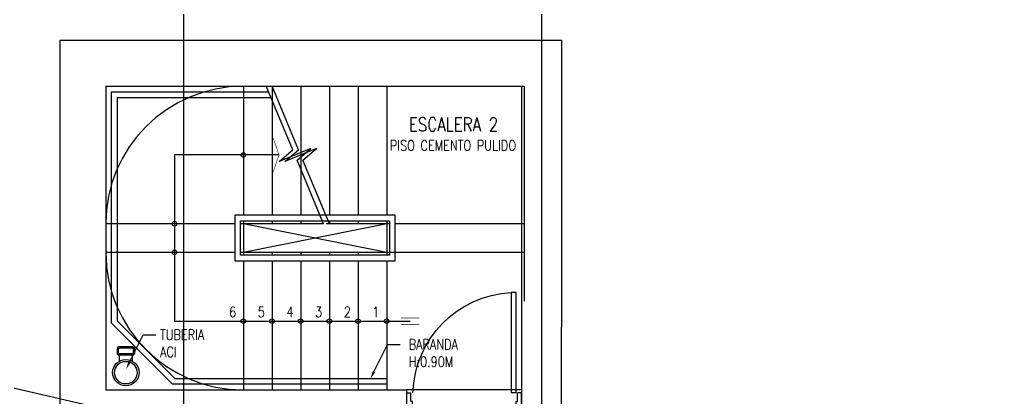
# Model space of a CAD drawing. Extents: x 226317 to 226469, y 8188101 to 8188260.
# Drawn here: x 226391.3 to 226399.84, y 8188245.18 to 8188248.49 of the extents above; entities that cross this region are included whole.
import ezdxf
from ezdxf import colors
from ezdxf.entities.mleader import LeaderData, LeaderLine
from ezdxf.enums import TextEntityAlignment as Align
from ezdxf.math import Vec2, Vec3

# ---------------------------------------------------------------- set-up
doc = ezdxf.new("R2010")
doc.units = 0
doc.header["$LTSCALE"] = 15
doc.set_wipeout_variables(frame=1)
for name, pattern in [('CENTER', [2, 1.25, -0.25, 0.25, -0.25]), ('HIDDEN2', [0.1875, 0.125, -0.0625]), ('PHANTOM', [2.5, 1.25, -0.25, 0.25, -0.25, 0.25, -0.25]), ('PHANTOM2', [1.25, 0.625, -0.125, 0.125, -0.125, 0.125, -0.125])]:
    doc.linetypes.add(name, pattern=pattern)
doc.layers.get('0').update_dxf_attribs({"color": 250})
for name, color, linetype in [('A-BARANDAS', 250, 'Continuous'), ('A-EJES', 250, 'PHANTOM'), ('A-LINEAS', 250, 'Continuous'), ('A-MURO BAJO', 250, 'Continuous'), ('A-PROYECCIONES', 250, 'HIDDEN2'), ('A-PUERTAS', 250, 'Continuous'), ('A-TEXTO-ACABADO PISO', 250, 'Continuous'), ('A-TEXTO-AMBIENTES', 252, 'Continuous'), ('A-TEXTO-INDICACIONES', 250, 'Continuous'), ('A_50_CortesElev', 250, 'CENTER'), ('L3 Equipos y Ductos', 160, 'Continuous'), ('L6 Linea fina', 141, 'Continuous')]:
    doc.layers.add(name, color=color, linetype=linetype)
doc.layers.add('A-MUROS', color=252, linetype='Continuous', lineweight=30)
doc.styles.add('JNV ING', font='romans.shx', dxfattribs={"width": 0.7, "oblique": 8, "height": 0.15})
doc.styles.add('ROMANS', font='romans.shx', dxfattribs={"width": 0.8})
doc.styles.add('TXT_COTAS', font='romans.shx', dxfattribs={"width": 0.8})

# ---------------------------------------------------------------- blocks, each defined once
blk = doc.blocks.new('EJES 1P')
at = {"layer": 'A-EJES', "linetype": 'PHANTOM2'}
blk.add_lwpolyline([(48.7843, 5.3453), (48.7843, -4.1582)], dxfattribs=at)
blk = doc.blocks.new('*U106')
for p, q in [((587.059, -119.157), (587.059, -119.23)), ((587.219, -119.157), (587.219, -119.23))]:
    blk.add_line(p, q)
for points in [[(587.245, -119.254), (587.245, -119.313, -0.414214), (587.221, -119.337), (587.057, -119.337, -0.414214), (587.033, -119.313), (587.033, -119.254, -0.414214), (587.057, -119.23), (587.221, -119.23, -0.414214)], [(587.229, -119.254), (587.229, -119.313, -0.414214), (587.221, -119.321), (587.057, -119.321, -0.414214), (587.049, -119.313), (587.049, -119.254, -0.414214), (587.057, -119.246), (587.221, -119.246, -0.414214)]]:
    blk.add_lwpolyline(points, format="xyb", close=True)
for radius in [0.164, 0.14]:
    blk.add_circle((587.139, -119.014), radius)
blk = doc.blocks.new('A$C5E423DB2')
at = {"layer": 'A-PUERTAS'}
for p, q in [((0.0381, 0.1), (0.0381, 0.8)), ((0.0381, 0.8), (0.0731, 0.8)), ((0.0731, 0.8), (0.0731, 0.1)), ((0.0381, 0.1), (0.0731, 0.1))]:
    blk.add_line(p, q, dxfattribs=at)
at = {"layer": 'A-PUERTAS', "linetype": 'Continuous'}
for p, q in [((0, 0), (0, 0.1)), ((0, 0.1), (0.0281, 0.1)), ((0.0281, 0.0381), (0.0281, 0.1)), ((0.8, 0.1), (0.7719, 0.1)), ((0.7719, 0.0381), (0.7719, 0.1)), ((0.8, 0), (0.8, 0.1)), ((0.0381, 0.0381), (0.0281, 0.0381)), ((0.0381, 0), (0.0381, 0.0381)), ((0.7619, 0), (0.7619, 0.0381)), ((0.7619, 0.0381), (0.7719, 0.0381)), ((0, 0), (0.0381, 0)), ((0.8, 0), (0.7619, 0))]:
    blk.add_line(p, q, dxfattribs=at)
blk.add_arc((0.0366, 0.0793), 0.7216, 1.64027, 87.09685, dxfattribs=at)
blk = doc.blocks.new('Cortes-Elev.')
at = {"layer": 'A_50_CortesElev', "linetype": 'CENTER', "ltscale": 0.5}
blk.add_lwpolyline([(29.87, 16.5762), (29.87, 37.2387)], dxfattribs=at)

msp = doc.modelspace()

# ---------------------------------------------------------------- linework, layer by layer
at = {"layer": 'A-BARANDAS'}
for p, q in [((226392.1015, 8188245.8418), (226392.1015, 8188247.8596)), ((226392.1015, 8188247.8596), (226393.4724, 8188247.8596)), ((226393.4932, 8188247.8096), (226392.1515, 8188247.8096)), ((226392.1515, 8188247.8096), (226392.1515, 8188245.8626)), ((226392.1515, 8188245.8626), (226392.6545, 8188245.3596)), ((226392.6338, 8188245.3096), (226392.1015, 8188245.8418)), ((226392.6545, 8188245.3596), (226394.5015, 8188245.3596)), ((226394.5015, 8188245.3596), (226394.5015, 8188245.3096)), ((226394.5015, 8188245.3096), (226392.6338, 8188245.3096))]:
    msp.add_line(p, q, dxfattribs=at)
at = {"layer": 'A-LINEAS'}
msp.add_line((226392.6515, 8188245.8596), (226394.7067, 8188245.8596), dxfattribs=at)
at = {"layer": 'A-LINEAS', "const_width": 0.005}
for points in [[(226393.512, 8188247.1622), (226393.5628, 8188247.3096), (226393.512, 8188247.457)], [(226394.6264, 8188245.8868), (226394.787, 8188245.8868)], [(226394.6264, 8188245.8325), (226394.787, 8188245.8325)]]:
    msp.add_lwpolyline(points, dxfattribs=at)
at = {"layer": 'A-LINEAS'}
msp.add_lwpolyline([(226393.5628, 8188247.3096), (226392.6516, 8188247.3096), (226392.6515, 8188245.8596)], dxfattribs=at)
at = {"layer": 'A-LINEAS', "linetype": 'Continuous'}
for centre in [(226393.2515, 8188247.3096), (226392.6516, 8188246.7096), (226392.6516, 8188246.4596), (226393.2515, 8188245.8596), (226393.5015, 8188245.8596), (226393.7515, 8188245.8596), (226394.0015, 8188245.8596), (226394.2515, 8188245.8596), (226394.5015, 8188245.8596)]:
    msp.add_circle(centre, 0.02, dxfattribs=at)
at = {"layer": 'A-MURO BAJO'}
for p, q in [((226393.2515, 8188247.9096), (226393.2515, 8188246.7096)), ((226393.5015, 8188247.9096), (226393.5015, 8188246.7096)), ((226393.2516, 8188246.7096), (226392.0515, 8188246.7096)), ((226393.9515, 8188246.7096), (226393.2515, 8188246.7096)), ((226393.2516, 8188246.7096), (226393.2515, 8188246.4596)), ((226393.5015, 8188246.4596), (226392.0515, 8188246.4596)), ((226394.5015, 8188246.4596), (226393.2515, 8188246.4596)), ((226393.2515, 8188246.4596), (226393.2515, 8188245.2596)), ((226393.5015, 8188246.4596), (226393.5015, 8188245.2596)), ((226393.7515, 8188246.4596), (226393.7515, 8188245.2596)), ((226394.0015, 8188246.4596), (226394.0015, 8188245.2596)), ((226394.2515, 8188246.4596), (226394.2515, 8188245.2596)), ((226394.5015, 8188246.4596), (226394.5015, 8188245.2596))]:
    msp.add_line(p, q, dxfattribs=at)
at = {"layer": 'A-MUROS'}
for p, q in [((226392.0515, 8188247.9096), (226392.0515, 8188245.2596)), ((226392.0515, 8188245.2596), (226394.6771, 8188245.2596))]:
    msp.add_line(p, q, dxfattribs=at)
at = {"layer": 'A-PROYECCIONES'}
for p, q in [((226393.7515, 8188247.9096), (226393.7515, 8188246.7096)), ((226394.0015, 8188247.9096), (226394.0015, 8188246.7096)), ((226394.2515, 8188247.9096), (226394.2515, 8188246.7096)), ((226394.5015, 8188247.9096), (226394.5015, 8188246.7096)), ((226394.5015, 8188246.4596), (226393.2515, 8188246.7096)), ((226394.5015, 8188246.7096), (226393.2515, 8188246.4596)), ((226394.5015, 8188246.7096), (226393.975, 8188246.7096)), ((226394.5015, 8188246.7096), (226394.5015, 8188246.4596)), ((226395.7015, 8188246.7096), (226394.5015, 8188246.7096)), ((226395.6771, 8188245.2594), (226394.6771, 8188245.2594))]:
    msp.add_line(p, q, dxfattribs=at)
msp.add_lwpolyline([(226395.6771, 8188247.9096), (226395.7015, 8188247.9096), (226395.7015, 8188243.6096)], dxfattribs=at)

# ---------------------------------------------------------------- block references
at = {"xscale": 0.7035271998764584, "yscale": 0.7035271998764584, "zscale": 0.7035271998764584, "rotation": 180}
msp.add_blockref('*U106', (226805.2955, 8188161.6803), dxfattribs=at)
at = {"layer": 'A-PUERTAS', "linetype": 'Continuous', "xscale": -1.250002642195018, "yscale": 1.250002642195018, "zscale": 1.250002642195018, "rotation": 359.9988165711591}
msp.add_blockref('A$C5E423DB2', (226395.6777, 8188245.1094), dxfattribs=at)

# ---------------------------------------------------------------- texts
at = {"layer": 'A-TEXTO-ACABADO PISO', "insert": (226395.079, 8188247.4379, 0), "char_height": 0.09, "attachment_point": 2, "style": 'ROMANS'}
msp.add_mtext_dynamic_manual_height_columns('PISO CEMENTO PULIDO', width=1.155931, gutter_width=12.5, heights=[0], dxfattribs=at)
at = {"layer": 'A-TEXTO-AMBIENTES', "insert": (226395.0839, 8188247.5766), "char_height": 0.12, "width": 0.868355, "attachment_point": 5, "style": 'ROMANS'}
msp.add_mtext('ESCALERA 2', dxfattribs=at)
at = {"layer": 'A-TEXTO-INDICACIONES', "style": 'ROMANS', "width": 0.8}
for s, p in [('6', (226393.1888, 8188245.8949)), ('5', (226393.4388, 8188245.8949)), ('4', (226393.6888, 8188245.8949)), ('3', (226393.9388, 8188245.8949)), ('2', (226394.1888, 8188245.8949)), ('1', (226394.4388, 8188245.8949))]:
    msp.add_text(s, height=0.09, dxfattribs=at).set_placement(p, align=Align.RIGHT)

# ---------------------------------------------------------------- leaders
at = {"layer": 'A-TEXTO-INDICACIONES'}
ml = msp.add_multileader_mtext('Standard', dxfattribs=at)
ml.set_content('\\pxsm1,ql,t16;TUBERIA ACI', color=256, style='TXT_COTAS')
ml.set_leader_properties(color=256)
ml.build(insert=Vec2(0, 0))
ml.multileader.update_dxf_attribs({"dogleg_length": 0.1105, "arrow_head_size": 0.07})
ctx = ml.context
ctx.base_point, ctx.char_height, ctx.arrow_head_size, ctx.landing_gap_size, ctx.plane_origin = Vec3(226392.4895, 8188245.7404), 0.09, 0.07, 0.05, Vec3(226392.2257, 8188245.3002)
ctx.text_align_type = 2
notes = []
notes.append((ctx, [(0, (1, 1, 0), (226392.379, 8188245.7404), (1, 0), 0.1105, [(0, [(226392.2282, 8188245.4393)], 0, [])])]))
ctx.mtext.insert, ctx.mtext.width, ctx.mtext.defined_height, ctx.mtext.alignment, ctx.mtext.flow_direction = Vec3(226392.9612, 8188245.7854), 0.4362, 0.4369, 3, 5
ml = msp.add_multileader_mtext('Standard', dxfattribs=at)
ml.set_content('\\pxsm1,ql;BARANDA \\P\\pt16;H:0.90M', color=256, style='TXT_COTAS')
ml.set_leader_properties(color=256)
ml.build(insert=Vec2(0, 0))
ml.multileader.update_dxf_attribs({"dogleg_length": 0.1105, "arrow_head_size": 0.07})
ctx = ml.context
ctx.base_point, ctx.char_height, ctx.arrow_head_size, ctx.landing_gap_size, ctx.plane_origin = Vec3(226394.6202, 8188245.6557), 0.09, 0.07, 0.05, Vec3(226394.3564, 8188245.2155)
ctx.text_align_type = 2
notes.append((ctx, [(0, (1, 1, 0), (226394.5097, 8188245.6557), (1, 0), 0.1105, [(0, [(226394.3589, 8188245.3546)], 0, [])])]))
ctx.mtext.insert, ctx.mtext.width, ctx.mtext.defined_height, ctx.mtext.alignment, ctx.mtext.flow_direction = Vec3(226395.1296, 8188245.7007), 0.4362, 0.4369, 3, 5
for ctx, leaders in notes:
    for number, flags, end, landing, length, lines in leaders:
        leader = LeaderData()
        leader.index, (leader.has_last_leader_line, leader.has_dogleg_vector, leader.attachment_direction) = number, flags
        leader.last_leader_point, leader.dogleg_vector, leader.dogleg_length = Vec3(end), Vec3(landing), length
        for number, points, colour, breaks in lines:
            line = LeaderLine()
            line.index, line.vertices, line.color, line.breaks = number, Vec3.list(points), colors.encode_raw_color(colour), breaks
            leader.lines.append(line)
        ctx.leaders.append(leader)

# ---------------------------------------------------------------- next in the draw order: wipeouts: each hides what was drawn before it
msp.add_wipeout([(226394.5265, 8188246.7346), (226394.5765, 8188246.7846), (226393.1765, 8188246.7846), (226393.1765, 8188246.3846), (226394.5765, 8188246.3846), (226394.5765, 8188246.7846), (226394.5265, 8188246.7346), (226394.5265, 8188246.4346), (226393.2265, 8188246.4346), (226393.2265, 8188246.7346)]).translate(0, 0, 0).dxf.layer = 'A-BARANDAS'

# ---------------------------------------------------------------- next in the draw order: linework, layer by layer
at = {"layer": 'A-BARANDAS'}
for points in [[(226394.5765, 8188246.3846), (226394.5765, 8188246.7846), (226393.1765, 8188246.7846), (226393.1765, 8188246.3846)], [(226393.2265, 8188246.7346), (226394.5265, 8188246.7346), (226394.5265, 8188246.4346), (226393.2265, 8188246.4346)]]:
    msp.add_lwpolyline(points, close=True, dxfattribs=at)
at = {"layer": 'A-LINEAS', "linetype": 'Continuous'}
for points in [[(226393.9515, 8188246.7096), (226393.7208, 8188247.2635), (226393.84, 8188247.3673), (226393.5631, 8188247.2519), (226393.6823, 8188247.3558), (226393.4515, 8188247.9096)], [(226394.0015, 8188246.7096), (226393.7708, 8188247.2635), (226393.89, 8188247.3673), (226393.6131, 8188247.2519), (226393.7323, 8188247.3558), (226393.5015, 8188247.9096)]]:
    msp.add_lwpolyline(points, dxfattribs=at)
at = {"layer": 'A-MUROS'}
msp.add_lwpolyline([(226396.0275, 8188248.3096), (226391.6515, 8188248.3096), (226391.6521, 8188243.31), (226388.7671, 8188243.3096), (226388.7671, 8188243.6096), (226388.2171, 8188243.6096), (226388.2171, 8188243.3098), (226381.2571, 8188243.3096), (226381.2571, 8188243.6096), (226381.0071, 8188243.6096), (226381.0071, 8188243.3096), (226376.6371, 8188243.3096), (226376.6371, 8188231.6596), (226404.4271, 8188231.66), (226404.4271, 8188243.31), (226403.1871, 8188243.31), (226403.1871, 8188243.61), (226402.9371, 8188243.6096), (226402.9371, 8188243.31), (226396.0271, 8188243.3096)], close=True, dxfattribs=at)
msp.add_lwpolyline([(226392.0515, 8188247.9096), (226395.6771, 8188247.9096), (226395.6771, 8188243.0599), (226393.0515, 8188243.0598), (226393.0515, 8188242.9098), (226398.3771, 8188242.9096), (226398.3771, 8188240.91), (226395.7271, 8188240.91), (226395.7271, 8188232.0596), (226389.8671, 8188232.0596), (226389.8671, 8188242.9097), (226392.0515, 8188242.9101), (226392.0515, 8188245.11), (226394.6771, 8188245.11), (226394.6771, 8188245.2594)], dxfattribs=at)
at = {"layer": 'A-PROYECCIONES'}
msp.add_line((226395.7015, 8188246.4596), (226394.5015, 8188246.4596), dxfattribs=at)
for centre, start, end in [((226393.2515, 8188246.7096), 90, 180), ((226393.2515, 8188246.4596), 180, 270)]:
    msp.add_arc(centre, 1.2, start, end, dxfattribs=at)

# ---------------------------------------------------------------- next in the draw order: block references
msp.add_blockref('EJES 1P', (226347.0678, 8188248.1096), dxfattribs=at)
at = {"layer": 'L3 Equipos y Ductos'}
msp.add_blockref('Cortes-Elev.', (226362.8621, 8188213.0552), dxfattribs=at)

# ---------------------------------------------------------------- next in the draw order: leaders
at = {"layer": 'L6 Linea fina'}
ml = msp.add_multileader_mtext('Standard', dxfattribs=at)
ml.set_content('Ductos metálicos\\Pse conectan a motantes\\Pverticales en nivel superior', color=12, style='JNV ING')
ml.set_leader_properties(color=256, linetype='ByLayer', lineweight=-1)
ml.build(insert=Vec2(0, 0))
ml.multileader.update_dxf_attribs({"dogleg_length": 0.05, "arrow_head_size": 0.15})
ctx = ml.context
ctx.base_point, ctx.char_height, ctx.arrow_head_size, ctx.landing_gap_size, ctx.plane_origin = Vec3(226388.7616, 8188245.2991), 0.15, 0.15, 0.07, Vec3(226389.5175, 8188244.8635)
notes = []
notes.append((ctx, [(1, (1, 1, 0), (226391.1466, 8188245.2991), (-1, 0), 0.05, [(1, [(226392.8215, 8188244.9106)], 0, []), (0, [(226392.0523, 8188243.3401)], 0, [])])]))
ctx.mtext.insert, ctx.mtext.flow_direction = Vec3(226388.8316, 8188245.3991), 5
ctx.mtext.has_bg_fill, ctx.mtext.bg_color, ctx.mtext.bg_scale_factor, ctx.mtext.bg_transparency, ctx.mtext.use_window_bg_color = 1, -1027028792, 1.5, 0, 1
for ctx, leaders in notes:
    for number, flags, end, landing, length, lines in leaders:
        leader = LeaderData()
        leader.index, (leader.has_last_leader_line, leader.has_dogleg_vector, leader.attachment_direction) = number, flags
        leader.last_leader_point, leader.dogleg_vector, leader.dogleg_length = Vec3(end), Vec3(landing), length
        for number, points, colour, breaks in lines:
            line = LeaderLine()
            line.index, line.vertices, line.color, line.breaks = number, Vec3.list(points), colors.encode_raw_color(colour), breaks
            leader.lines.append(line)
        ctx.leaders.append(leader)

doc.saveas('drawing.dxf')
